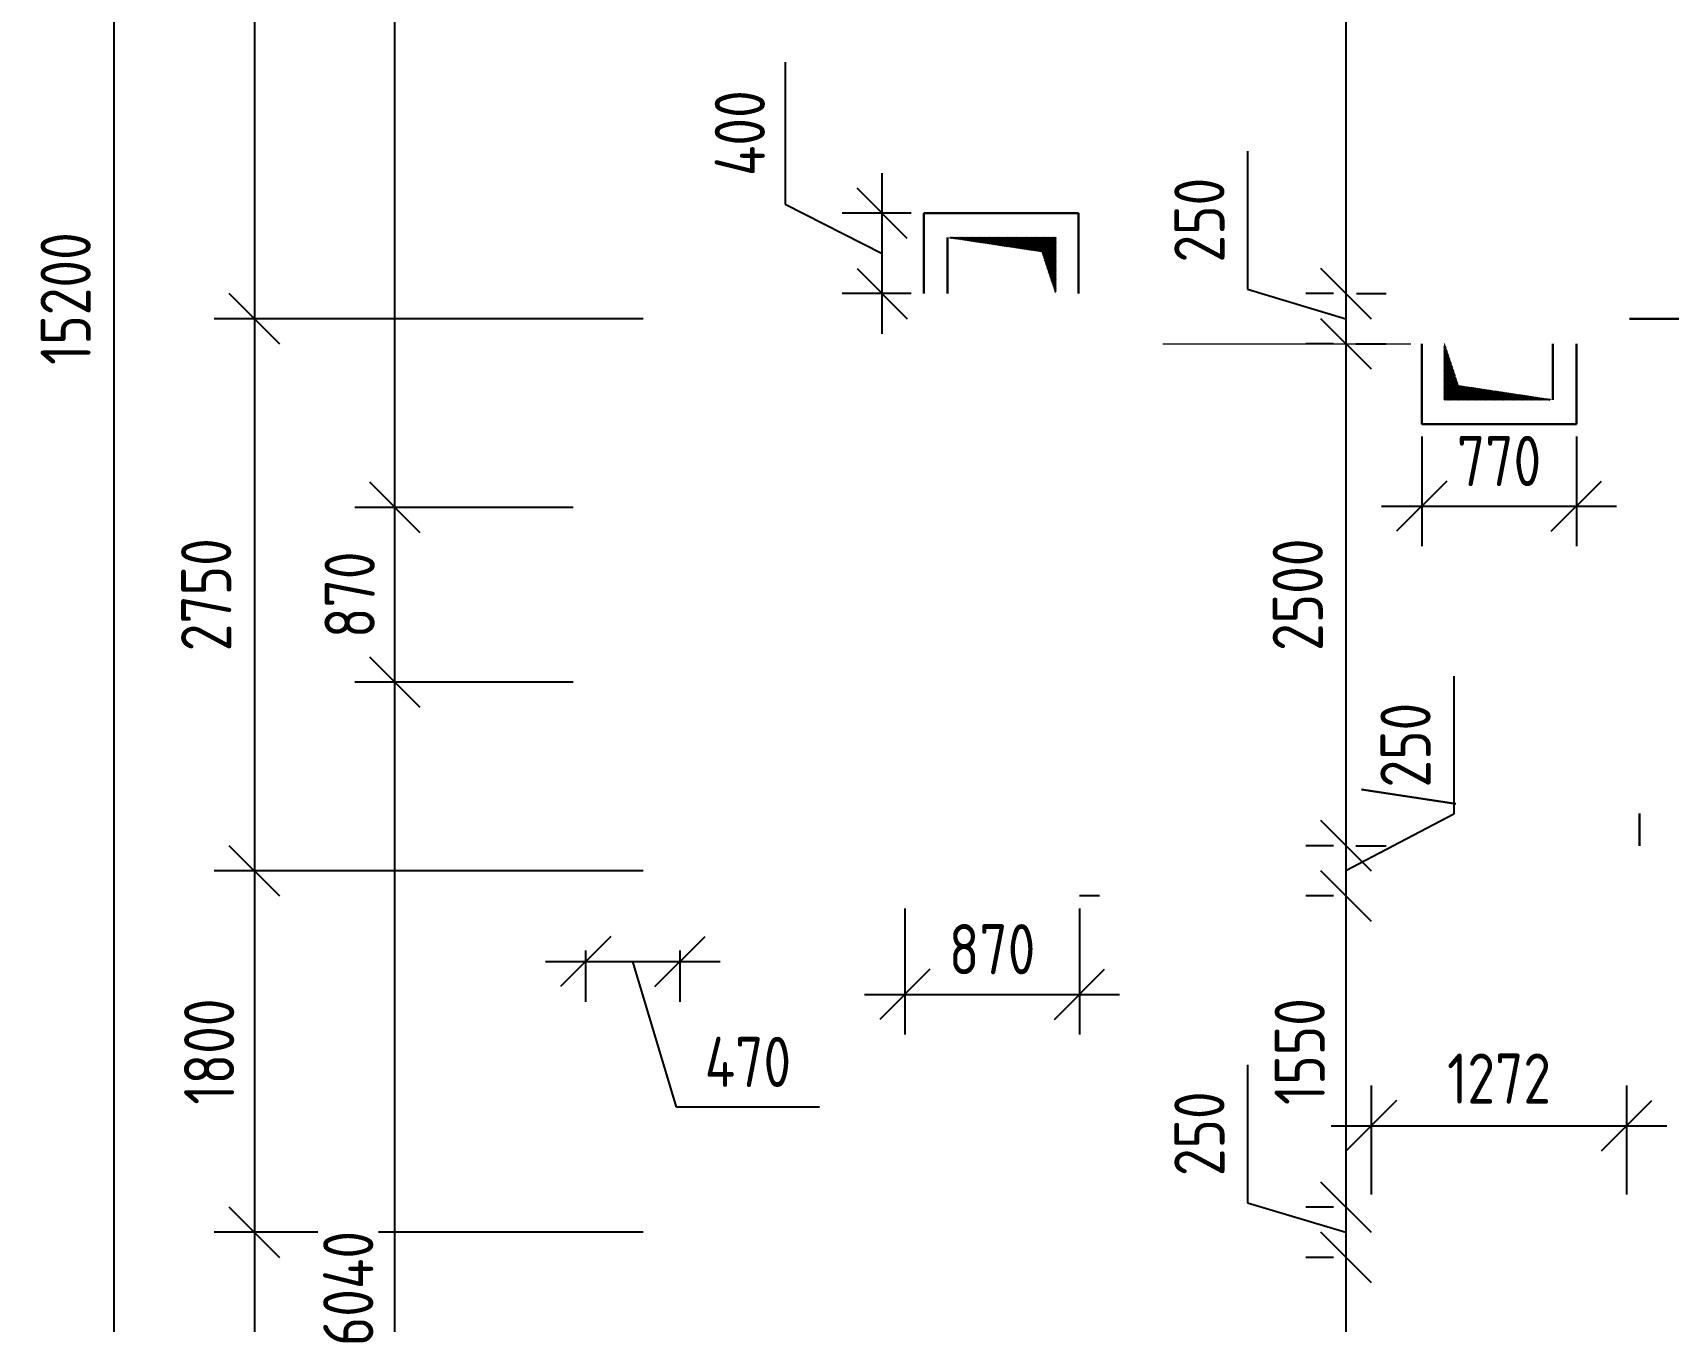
# Model space of a CAD drawing. Header units: millimetres. Extents: x 12894 to 67830, y 12768 to 34464.
# Drawn here: x 12894 to 21041, y 18174 to 24592 of the extents above; entities that cross this region are included whole.
import ezdxf

# ---------------------------------------------------------------- set-up
doc = ezdxf.new("R2010")
doc.units = ezdxf.units.MM
for name, color, linetype, lineweight in [('РАЗМЕРЫ', 152, 'Continuous', 25), ('СПДС_ДВЕРИ', 162, 'Continuous', 35), ('СПДС_ЛЕСТНИЦЫ', 32, 'Continuous', 30), ('СПДС_ОБЪЕКТЫ', 62, 'Continuous', 15), ('СПДС_РАЗМЕРЫ', 152, 'Continuous', 25)]:
    doc.layers.add(name, color=color, linetype=linetype, lineweight=lineweight)
doc.styles.add('ГОСТ 2.304', font='CS_Gost2304.shx')
doc.dimstyles.new('СПДС', dxfattribs={"dimscale": 100, "dimtxt": 2.5, "dimasz": 2.5, "dimexe": 2, "dimexo": 0.625, "dimgap": 1, "dimtad": 1, "dimdec": 0, "dimtxsty": 'ГОСТ 2.304', "dimblk": 'OBLIQUE', "dimblk1": 'OBLIQUE', "dimblk2": 'OBLIQUE', "dimcen": 2.5, "dimdle": 2, "dimadec": 0, "dimazin": 2, "dimtfac": 0.75, "dimtdec": 4, "dimtmove": 1, "dimatfit": 3, "dimfxl": 1, "dimtfill": 1, "dimtolj": 1, "dimarcsym": 1})

# ---------------------------------------------------------------- blocks, each defined once
blk = doc.blocks.new('_Oblique')
at = {"color": 0, "linetype": 'ByBlock', "lineweight": -2}
blk.add_line((-0.5, -0.5), (0.5, 0.5), dxfattribs=at)
blk = doc.blocks.new('*D237')
at = {"layer": 'Defpoints', "color": 0, "ltscale": 100}
for p in [(15998.1, 30867.7), (13298.1, 15667.7), (15998.1, 15667.7)]:
    blk.add_point(p, dxfattribs=at)
at = {"layer": 'СПДС_РАЗМЕРЫ', "color": 0, "lineweight": -2, "ltscale": 100}
for p, q in [((13298.1, 31067.7), (13298.1, 15467.7)), ((15935.6, 30867.7), (13098.1, 30867.7)), ((15935.6, 15667.7), (13098.1, 15667.7))]:
    blk.add_line(p, q, dxfattribs=at)
at = {"layer": 'СПДС_РАЗМЕРЫ', "color": 0, "lineweight": -2, "ltscale": 100, "xscale": 250, "yscale": 250, "zscale": 250}
for p, rotation in [((13298.1, 30867.7), 90), ((13298.1, 15667.7), 270)]:
    blk.add_blockref('_Oblique', p, dxfattribs=dict(at, rotation=rotation))
at = {"layer": 'СПДС_РАЗМЕРЫ', "color": 0, "lineweight": 25, "ltscale": 100, "insert": (13058.2, 23267.7), "char_height": 250, "attachment_point": 5, "rotation": 90, "style": 'ГОСТ 2.304', "bg_fill": 3, "box_fill_scale": 1.1, "bg_fill_color": 256, "bg_fill_true_color": 13158600, "bg_fill_transparency": 0}
blk.add_mtext('\\A1;15200', dxfattribs=at)
blk = doc.blocks.new('*D239')
at = {"layer": 'Defpoints', "color": 0, "ltscale": 100}
for p in [(15998.1, 18617.7), (13998.1, 16867.7), (15998.1, 16867.7)]:
    blk.add_point(p, dxfattribs=at)
at = {"layer": 'СПДС_РАЗМЕРЫ', "color": 0, "lineweight": -2, "ltscale": 100}
for p, q in [((13998.1, 18817.7), (13998.1, 16667.7)), ((15935.6, 18617.7), (13798.1, 18617.7)), ((15935.6, 16867.7), (13798.1, 16867.7))]:
    blk.add_line(p, q, dxfattribs=at)
at = {"layer": 'СПДС_РАЗМЕРЫ', "color": 0, "lineweight": -2, "ltscale": 100, "xscale": 250, "yscale": 250, "zscale": 250}
for p, rotation in [((13998.1, 18617.7), 90), ((13998.1, 16867.7), 270)]:
    blk.add_blockref('_Oblique', p, dxfattribs=dict(at, rotation=rotation))
at = {"layer": 'СПДС_РАЗМЕРЫ', "color": 0, "lineweight": 25, "ltscale": 100, "insert": (13767.9, 17742.7), "char_height": 250, "attachment_point": 5, "rotation": 90, "style": 'ГОСТ 2.304', "bg_fill": 3, "box_fill_scale": 1.1, "bg_fill_color": 256, "bg_fill_true_color": 13158600, "bg_fill_transparency": 0}
blk.add_mtext('\\A1;1750', dxfattribs=at)
blk = doc.blocks.new('*D240')
at = {"layer": 'Defpoints', "color": 0, "ltscale": 100}
for p in [(15998.1, 20417.7), (13998.1, 18617.7), (15998.1, 18617.7)]:
    blk.add_point(p, dxfattribs=at)
at = {"layer": 'СПДС_РАЗМЕРЫ', "color": 0, "lineweight": -2, "ltscale": 100}
for p, q in [((13998.1, 20617.7), (13998.1, 18417.7)), ((15935.6, 20417.7), (13798.1, 20417.7)), ((15935.6, 18617.7), (13798.1, 18617.7))]:
    blk.add_line(p, q, dxfattribs=at)
at = {"layer": 'СПДС_РАЗМЕРЫ', "color": 0, "lineweight": -2, "ltscale": 100, "xscale": 250, "yscale": 250, "zscale": 250}
for p, rotation in [((13998.1, 20417.7), 90), ((13998.1, 18617.7), 270)]:
    blk.add_blockref('_Oblique', p, dxfattribs=dict(at, rotation=rotation))
at = {"layer": 'СПДС_РАЗМЕРЫ', "color": 0, "lineweight": 25, "ltscale": 100, "insert": (13773.1, 19517.7), "char_height": 250, "attachment_point": 5, "rotation": 90, "style": 'ГОСТ 2.304', "bg_fill": 3, "box_fill_scale": 1.1, "bg_fill_color": 256, "bg_fill_true_color": 13158600, "bg_fill_transparency": 0}
blk.add_mtext('\\A1;1800', dxfattribs=at)
blk = doc.blocks.new('*D245')
at = {"layer": 'Defpoints', "color": 0, "ltscale": 100}
for p in [(15998.1, 23167.7), (13998.1, 20417.7), (15998.1, 20417.7)]:
    blk.add_point(p, dxfattribs=at)
at = {"layer": 'СПДС_РАЗМЕРЫ', "color": 0, "lineweight": -2, "ltscale": 100}
for p, q in [((13998.1, 23367.7), (13998.1, 20217.7)), ((15935.6, 23167.7), (13798.1, 23167.7)), ((15935.6, 20417.7), (13798.1, 20417.7))]:
    blk.add_line(p, q, dxfattribs=at)
at = {"layer": 'СПДС_РАЗМЕРЫ', "color": 0, "lineweight": -2, "ltscale": 100, "xscale": 250, "yscale": 250, "zscale": 250}
for p, rotation in [((13998.1, 23167.7), 90), ((13998.1, 20417.7), 270)]:
    blk.add_blockref('_Oblique', p, dxfattribs=dict(at, rotation=rotation))
at = {"layer": 'СПДС_РАЗМЕРЫ', "color": 0, "lineweight": 25, "ltscale": 100, "insert": (13758.2, 21792.7), "char_height": 250, "attachment_point": 5, "rotation": 90, "style": 'ГОСТ 2.304', "bg_fill": 3, "box_fill_scale": 1.1, "bg_fill_color": 256, "bg_fill_true_color": 13158600, "bg_fill_transparency": 0}
blk.add_mtext('\\A1;2750', dxfattribs=at)
blk = doc.blocks.new('*D246')
at = {"layer": 'Defpoints', "color": 0, "ltscale": 100}
for p in [(15998.1, 28167.7), (13998.1, 23167.7), (15998.1, 23167.7)]:
    blk.add_point(p, dxfattribs=at)
at = {"layer": 'СПДС_РАЗМЕРЫ', "color": 0, "lineweight": -2, "ltscale": 100}
for p, q in [((13998.1, 28367.7), (13998.1, 22967.7)), ((15935.6, 28167.7), (13798.1, 28167.7)), ((15935.6, 23167.7), (13798.1, 23167.7))]:
    blk.add_line(p, q, dxfattribs=at)
at = {"layer": 'СПДС_РАЗМЕРЫ', "color": 0, "lineweight": -2, "ltscale": 100, "xscale": 250, "yscale": 250, "zscale": 250}
for p, rotation in [((13998.1, 28167.7), 90), ((13998.1, 23167.7), 270)]:
    blk.add_blockref('_Oblique', p, dxfattribs=dict(at, rotation=rotation))
at = {"layer": 'СПДС_РАЗМЕРЫ', "color": 0, "lineweight": 25, "ltscale": 100, "insert": (13767.9, 25667.7), "char_height": 250, "attachment_point": 5, "rotation": 90, "style": 'ГОСТ 2.304', "bg_fill": 3, "box_fill_scale": 1.1, "bg_fill_color": 256, "bg_fill_true_color": 13158600, "bg_fill_transparency": 0}
blk.add_mtext('\\A1;5000', dxfattribs=at)
blk = doc.blocks.new('*D253')
at = {"layer": 'Defpoints', "color": 0, "ltscale": 100}
for p in [(14698.1, 21357.7), (15648.1, 21357.7), (15648.1, 15317.7)]:
    blk.add_point(p, dxfattribs=at)
at = {"layer": 'СПДС_РАЗМЕРЫ', "color": 0, "lineweight": -2, "ltscale": 100}
for p, q in [((14698.1, 15117.7), (14698.1, 21557.7)), ((15585.6, 21357.7), (14498.1, 21357.7)), ((15585.6, 15317.7), (14498.1, 15317.7))]:
    blk.add_line(p, q, dxfattribs=at)
at = {"layer": 'СПДС_РАЗМЕРЫ', "color": 0, "lineweight": -2, "ltscale": 100, "xscale": 250, "yscale": 250, "zscale": 250}
for p, rotation in [((14698.1, 21357.7), 90), ((14698.1, 15317.7), 270)]:
    blk.add_blockref('_Oblique', p, dxfattribs=dict(at, rotation=rotation))
at = {"layer": 'СПДС_РАЗМЕРЫ', "color": 0, "ltscale": 100, "insert": (14465.9, 18337.7), "char_height": 250, "attachment_point": 5, "rotation": 90, "style": 'ГОСТ 2.304', "bg_fill": 3, "box_fill_scale": 1.1, "bg_fill_color": 256, "bg_fill_true_color": 13158600, "bg_fill_transparency": 0}
blk.add_mtext('\\A1;6040', dxfattribs=at)
blk = doc.blocks.new('*D254')
at = {"layer": 'Defpoints', "color": 0, "ltscale": 100}
for p in [(14698.1, 22227.7), (15648.1, 22227.7), (15648.1, 21357.7)]:
    blk.add_point(p, dxfattribs=at)
at = {"layer": 'СПДС_РАЗМЕРЫ', "color": 0, "lineweight": -2, "ltscale": 100}
for p, q in [((14698.1, 21157.7), (14698.1, 22427.7)), ((15585.6, 22227.7), (14498.1, 22227.7)), ((15585.6, 21357.7), (14498.1, 21357.7))]:
    blk.add_line(p, q, dxfattribs=at)
at = {"layer": 'СПДС_РАЗМЕРЫ', "color": 0, "lineweight": -2, "ltscale": 100, "xscale": 250, "yscale": 250, "zscale": 250}
for p, rotation in [((14698.1, 22227.7), 90), ((14698.1, 21357.7), 270)]:
    blk.add_blockref('_Oblique', p, dxfattribs=dict(at, rotation=rotation))
at = {"layer": 'СПДС_РАЗМЕРЫ', "color": 0, "ltscale": 100, "insert": (14473.1, 21792.7), "char_height": 250, "attachment_point": 5, "rotation": 90, "style": 'ГОСТ 2.304', "bg_fill": 3, "box_fill_scale": 1.1, "bg_fill_color": 256, "bg_fill_true_color": 13158600, "bg_fill_transparency": 0}
blk.add_mtext('\\A1;870', dxfattribs=at)
blk = doc.blocks.new('*D255')
at = {"layer": 'Defpoints', "color": 0, "ltscale": 100}
for p in [(14698.1, 28517.7), (15648.1, 28517.7), (15648.1, 22227.7)]:
    blk.add_point(p, dxfattribs=at)
at = {"layer": 'СПДС_РАЗМЕРЫ', "color": 0, "lineweight": -2, "ltscale": 100}
for p, q in [((14698.1, 22027.7), (14698.1, 28717.7)), ((15585.6, 28517.7), (14498.1, 28517.7)), ((15585.6, 22227.7), (14498.1, 22227.7))]:
    blk.add_line(p, q, dxfattribs=at)
at = {"layer": 'СПДС_РАЗМЕРЫ', "color": 0, "lineweight": -2, "ltscale": 100, "xscale": 250, "yscale": 250, "zscale": 250}
for p, rotation in [((14698.1, 28517.7), 90), ((14698.1, 22227.7), 270)]:
    blk.add_blockref('_Oblique', p, dxfattribs=dict(at, rotation=rotation))
at = {"layer": 'СПДС_РАЗМЕРЫ', "color": 0, "ltscale": 100, "insert": (14456.2, 25372.7), "char_height": 250, "attachment_point": 5, "rotation": 90, "style": 'ГОСТ 2.304', "bg_fill": 3, "box_fill_scale": 1.1, "bg_fill_color": 256, "bg_fill_true_color": 13158600, "bg_fill_transparency": 0}
blk.add_mtext('\\A1;6290', dxfattribs=at)
blk = doc.blocks.new('*D282')
at = {"layer": 'Defpoints', "color": 0, "ltscale": 100}
for p in [(15648.1, 20084), (16118.1, 20084), (16118.1, 19966.2)]:
    blk.add_point(p, dxfattribs=at)
at = {"layer": 'СПДС_РАЗМЕРЫ', "color": 0, "lineweight": -2, "ltscale": 100}
for p, q in [((15448.1, 19966.2), (16318.1, 19966.2)), ((15648.1, 20021.5), (15648.1, 19766.2)), ((16100.6, 19241.2), (15883.1, 19966.2)), ((16118.1, 20021.5), (16118.1, 19766.2)), ((16813.1, 19241.2), (16100.6, 19241.2))]:
    blk.add_line(p, q, dxfattribs=at)
at = {"layer": 'СПДС_РАЗМЕРЫ', "color": 0, "lineweight": -2, "ltscale": 100, "xscale": 250, "yscale": 250, "zscale": 250, "rotation": 180}
blk.add_blockref('_Oblique', (15648.1, 19966.2), dxfattribs=at)
at = {"layer": 'СПДС_РАЗМЕРЫ', "color": 0, "lineweight": -2, "ltscale": 100, "xscale": 250, "yscale": 250, "zscale": 250}
blk.add_blockref('_Oblique', (16118.1, 19966.2), dxfattribs=at)
at = {"layer": 'СПДС_РАЗМЕРЫ', "color": 0, "ltscale": 100, "insert": (16456.8, 19466.2), "char_height": 250, "attachment_point": 5, "style": 'ГОСТ 2.304', "bg_fill": 3, "box_fill_scale": 1.1, "bg_fill_color": 256, "bg_fill_true_color": 13158600, "bg_fill_transparency": 0}
blk.add_mtext('\\A1;470', dxfattribs=at)
blk = doc.blocks.new('*D289')
at = {"layer": 'Defpoints', "color": 0, "ltscale": 100}
for p in [(20834.1, 19148.5), (19562.1, 18742.7), (20834.1, 18742.7)]:
    blk.add_point(p, dxfattribs=at)
at = {"layer": 'СПДС_РАЗМЕРЫ', "color": 0, "lineweight": -2, "ltscale": 100}
for p, q in [((19562.1, 18805.2), (19562.1, 19348.5)), ((20834.1, 18805.2), (20834.1, 19348.5)), ((19362.1, 19148.5), (21034.1, 19148.5))]:
    blk.add_line(p, q, dxfattribs=at)
at = {"layer": 'СПДС_РАЗМЕРЫ', "color": 0, "lineweight": -2, "ltscale": 100, "xscale": 250, "yscale": 250, "zscale": 250, "rotation": 180}
blk.add_blockref('_Oblique', (19562.1, 19148.5), dxfattribs=at)
at = {"layer": 'СПДС_РАЗМЕРЫ', "color": 0, "lineweight": -2, "ltscale": 100, "xscale": 250, "yscale": 250, "zscale": 250}
blk.add_blockref('_Oblique', (20834.1, 19148.5), dxfattribs=at)
at = {"layer": 'СПДС_РАЗМЕРЫ', "color": 0, "ltscale": 100, "insert": (20198.1, 19383.2), "char_height": 250, "attachment_point": 5, "style": 'ГОСТ 2.304', "bg_fill": 3, "box_fill_scale": 1.1, "bg_fill_color": 256, "bg_fill_true_color": 13158600, "bg_fill_transparency": 0}
blk.add_mtext('\\A1;1272', dxfattribs=at)
blk = doc.blocks.new('*D290')
at = {"layer": 'Defpoints', "color": 0, "ltscale": 100}
for p in [(17238.1, 20292.7), (18108.1, 20292.7), (18108.1, 19802.5)]:
    blk.add_point(p, dxfattribs=at)
at = {"layer": 'СПДС_РАЗМЕРЫ', "color": 0, "lineweight": -2, "ltscale": 100}
for p, q in [((17238.1, 20230.2), (17238.1, 19602.5)), ((18108.1, 20230.2), (18108.1, 19602.5)), ((17038.1, 19802.5), (18308.1, 19802.5))]:
    blk.add_line(p, q, dxfattribs=at)
at = {"layer": 'СПДС_РАЗМЕРЫ', "color": 0, "lineweight": -2, "ltscale": 100, "xscale": 250, "yscale": 250, "zscale": 250, "rotation": 180}
blk.add_blockref('_Oblique', (17238.1, 19802.5), dxfattribs=at)
at = {"layer": 'СПДС_РАЗМЕРЫ', "color": 0, "lineweight": -2, "ltscale": 100, "xscale": 250, "yscale": 250, "zscale": 250}
blk.add_blockref('_Oblique', (18108.1, 19802.5), dxfattribs=at)
at = {"layer": 'СПДС_РАЗМЕРЫ', "color": 0, "ltscale": 100, "insert": (17673.1, 20027.5), "char_height": 250, "attachment_point": 5, "style": 'ГОСТ 2.304', "bg_fill": 3, "box_fill_scale": 1.1, "bg_fill_color": 256, "bg_fill_true_color": 13158600, "bg_fill_transparency": 0}
blk.add_mtext('\\A1;870', dxfattribs=at)
blk = doc.blocks.new('*D316')
at = {"layer": 'Defpoints', "color": 0, "ltscale": 100}
for p in [(19425.6, 28047.7), (19425.6, 23292.7), (19435.3, 23292.7)]:
    blk.add_point(p, dxfattribs=at)
at = {"layer": 'РАЗМЕРЫ', "color": 0, "lineweight": -2, "ltscale": 100}
for p, q in [((19435.3, 28247.7), (19435.3, 23092.7)), ((19488.1, 28047.7), (19635.3, 28047.7)), ((19488.1, 23292.7), (19635.3, 23292.7))]:
    blk.add_line(p, q, dxfattribs=at)
at = {"layer": 'РАЗМЕРЫ', "color": 0, "lineweight": -2, "ltscale": 100, "xscale": 250, "yscale": 250, "zscale": 250}
for p, rotation in [((19435.3, 28047.7), 90), ((19435.3, 23292.7), 270)]:
    blk.add_blockref('_Oblique', p, dxfattribs=dict(at, rotation=rotation))
at = {"layer": 'РАЗМЕРЫ', "color": 0, "ltscale": 100, "insert": (19205.2, 25670.2), "char_height": 250, "attachment_point": 5, "rotation": 90, "style": 'ГОСТ 2.304', "bg_fill": 3, "box_fill_scale": 1.1, "bg_fill_color": 256, "bg_fill_true_color": 13158600, "bg_fill_transparency": 0}
blk.add_mtext('\\A1;4755', dxfattribs=at)
blk = doc.blocks.new('*D317')
at = {"layer": 'Defpoints', "color": 0, "ltscale": 100}
for p in [(19435.3, 23292.7), (19435.3, 23042.7), (19435.3, 23042.7)]:
    blk.add_point(p, dxfattribs=at)
at = {"layer": 'РАЗМЕРЫ', "color": 0, "lineweight": -2, "ltscale": 100}
for p, q in [((18945.5, 24002.2), (18945.5, 23314.7)), ((19435.3, 23492.7), (19435.3, 22842.7)), ((18945.5, 23314.7), (19435.3, 23167.7)), ((19372.8, 23292.7), (19235.3, 23292.7)), ((19372.8, 23042.7), (19235.3, 23042.7))]:
    blk.add_line(p, q, dxfattribs=at)
at = {"layer": 'РАЗМЕРЫ', "color": 0, "lineweight": -2, "ltscale": 100, "xscale": 250, "yscale": 250, "zscale": 250}
for p, rotation in [((19435.3, 23292.7), 90), ((19435.3, 23042.7), 270)]:
    blk.add_blockref('_Oblique', p, dxfattribs=dict(at, rotation=rotation))
at = {"layer": 'РАЗМЕРЫ', "color": 0, "ltscale": 100, "insert": (18705.6, 23658.4), "char_height": 250, "attachment_point": 5, "rotation": 90, "style": 'ГОСТ 2.304', "bg_fill": 3, "box_fill_scale": 1.1, "bg_fill_color": 256, "bg_fill_true_color": 13158600, "bg_fill_transparency": 0}
blk.add_mtext('\\A1;250', dxfattribs=at)
blk = doc.blocks.new('*D318')
at = {"layer": 'Defpoints', "color": 0, "ltscale": 100}
for p in [(19422.6, 23042.7), (19422.6, 20542.7), (19435.3, 20542.7)]:
    blk.add_point(p, dxfattribs=at)
at = {"layer": 'РАЗМЕРЫ', "color": 0, "lineweight": -2, "ltscale": 100}
for p, q in [((19435.3, 23242.7), (19435.3, 20342.7)), ((19485.1, 23042.7), (19635.3, 23042.7)), ((19485.1, 20542.7), (19635.3, 20542.7))]:
    blk.add_line(p, q, dxfattribs=at)
at = {"layer": 'РАЗМЕРЫ', "color": 0, "lineweight": -2, "ltscale": 100, "xscale": 250, "yscale": 250, "zscale": 250}
for p, rotation in [((19435.3, 23042.7), 90), ((19435.3, 20542.7), 270)]:
    blk.add_blockref('_Oblique', p, dxfattribs=dict(at, rotation=rotation))
at = {"layer": 'РАЗМЕРЫ', "color": 0, "ltscale": 100, "insert": (19195.5, 21792.7), "char_height": 250, "attachment_point": 5, "rotation": 90, "style": 'ГОСТ 2.304', "bg_fill": 3, "box_fill_scale": 1.1, "bg_fill_color": 256, "bg_fill_true_color": 13158600, "bg_fill_transparency": 0}
blk.add_mtext('\\A1;2500', dxfattribs=at)
blk = doc.blocks.new('*D319')
at = {"layer": 'Defpoints', "color": 0, "ltscale": 100}
for p in [(19435.3, 20542.7), (19435.3, 20292.7), (19435.3, 20292.7)]:
    blk.add_point(p, dxfattribs=at)
at = {"layer": 'РАЗМЕРЫ', "color": 0, "lineweight": -2, "ltscale": 100}
for p, q in [((19972.1, 21387.5), (19972.1, 20700)), ((19435.3, 20742.7), (19435.3, 20092.7)), ((19972.1, 20700), (19435.3, 20417.7)), ((19372.8, 20542.7), (19235.3, 20542.7)), ((19372.8, 20292.7), (19235.3, 20292.7))]:
    blk.add_line(p, q, dxfattribs=at)
at = {"layer": 'РАЗМЕРЫ', "color": 0, "lineweight": -2, "ltscale": 100, "xscale": 250, "yscale": 250, "zscale": 250}
for p, rotation in [((19435.3, 20542.7), 90), ((19435.3, 20292.7), 270)]:
    blk.add_blockref('_Oblique', p, dxfattribs=dict(at, rotation=rotation))
at = {"layer": 'РАЗМЕРЫ', "color": 0, "ltscale": 100, "insert": (19732.2, 21043.8), "char_height": 250, "attachment_point": 5, "rotation": 90, "style": 'ГОСТ 2.304', "bg_fill": 3, "box_fill_scale": 1.1, "bg_fill_color": 256, "bg_fill_true_color": 13158600, "bg_fill_transparency": 0}
blk.add_mtext('\\A1;250', dxfattribs=at)
blk = doc.blocks.new('*D320')
at = {"layer": 'Defpoints', "color": 0, "ltscale": 100}
for p in [(19435.3, 20292.7), (19435.3, 18742.7), (19435.3, 18742.7)]:
    blk.add_point(p, dxfattribs=at)
at = {"layer": 'РАЗМЕРЫ', "color": 0, "lineweight": -2, "ltscale": 100}
for p, q in [((19435.3, 20492.7), (19435.3, 18542.7)), ((19372.8, 20292.7), (19235.3, 20292.7)), ((19372.8, 18742.7), (19235.3, 18742.7))]:
    blk.add_line(p, q, dxfattribs=at)
at = {"layer": 'РАЗМЕРЫ', "color": 0, "lineweight": -2, "ltscale": 100, "xscale": 250, "yscale": 250, "zscale": 250}
for p, rotation in [((19435.3, 20292.7), 90), ((19435.3, 18742.7), 270)]:
    blk.add_blockref('_Oblique', p, dxfattribs=dict(at, rotation=rotation))
at = {"layer": 'РАЗМЕРЫ', "color": 0, "ltscale": 100, "insert": (19205.2, 19517.7), "char_height": 250, "attachment_point": 5, "rotation": 90, "style": 'ГОСТ 2.304', "bg_fill": 3, "box_fill_scale": 1.1, "bg_fill_color": 256, "bg_fill_true_color": 13158600, "bg_fill_transparency": 0}
blk.add_mtext('\\A1;1550', dxfattribs=at)
blk = doc.blocks.new('*D321')
at = {"layer": 'Defpoints', "color": 0, "ltscale": 100}
for p in [(19435.3, 18742.7), (19435.3, 18492.7), (19435.3, 18492.7)]:
    blk.add_point(p, dxfattribs=at)
at = {"layer": 'РАЗМЕРЫ', "color": 0, "lineweight": -2, "ltscale": 100}
for p, q in [((18945.5, 19452.2), (18945.5, 18764.7)), ((19435.3, 18942.7), (19435.3, 18292.7)), ((18945.5, 18764.7), (19435.3, 18617.7)), ((19372.8, 18742.7), (19235.3, 18742.7)), ((19372.8, 18492.7), (19235.3, 18492.7))]:
    blk.add_line(p, q, dxfattribs=at)
at = {"layer": 'РАЗМЕРЫ', "color": 0, "lineweight": -2, "ltscale": 100, "xscale": 250, "yscale": 250, "zscale": 250}
for p, rotation in [((19435.3, 18742.7), 90), ((19435.3, 18492.7), 270)]:
    blk.add_blockref('_Oblique', p, dxfattribs=dict(at, rotation=rotation))
at = {"layer": 'РАЗМЕРЫ', "color": 0, "ltscale": 100, "insert": (18705.6, 19108.4), "char_height": 250, "attachment_point": 5, "rotation": 90, "style": 'ГОСТ 2.304', "bg_fill": 3, "box_fill_scale": 1.1, "bg_fill_color": 256, "bg_fill_true_color": 13158600, "bg_fill_transparency": 0}
blk.add_mtext('\\A1;250', dxfattribs=at)
blk = doc.blocks.new('*D322')
at = {"layer": 'Defpoints', "color": 0, "ltscale": 100}
for p in [(19435.3, 18492.7), (19435.3, 16987.7), (19435.3, 16987.7)]:
    blk.add_point(p, dxfattribs=at)
at = {"layer": 'РАЗМЕРЫ', "color": 0, "lineweight": -2, "ltscale": 100}
for p, q in [((19435.3, 18692.7), (19435.3, 16787.7)), ((19372.8, 18492.7), (19235.3, 18492.7)), ((19372.8, 16987.7), (19235.3, 16987.7))]:
    blk.add_line(p, q, dxfattribs=at)
at = {"layer": 'РАЗМЕРЫ', "color": 0, "lineweight": -2, "ltscale": 100, "xscale": 250, "yscale": 250, "zscale": 250}
for p, rotation in [((19435.3, 18492.7), 90), ((19435.3, 16987.7), 270)]:
    blk.add_blockref('_Oblique', p, dxfattribs=dict(at, rotation=rotation))
at = {"layer": 'РАЗМЕРЫ', "color": 0, "ltscale": 100, "insert": (19205.2, 17740.2), "char_height": 250, "attachment_point": 5, "rotation": 90, "style": 'ГОСТ 2.304', "bg_fill": 3, "box_fill_scale": 1.1, "bg_fill_color": 256, "bg_fill_true_color": 13158600, "bg_fill_transparency": 0}
blk.add_mtext('\\A1;1505', dxfattribs=at)
blk = doc.blocks.new('*D339')
at = {"layer": 'Defpoints', "color": 0, "ltscale": 100}
for p in [(17125.5, 23692.7), (17333.1, 23692.7), (17333.1, 23292.7)]:
    blk.add_point(p, dxfattribs=at)
at = {"layer": 'СПДС_РАЗМЕРЫ', "color": 0, "lineweight": -2, "ltscale": 100}
for p, q in [((16641.5, 24444.7), (16641.5, 23738.4)), ((17125.5, 23092.7), (17125.5, 23892.7)), ((16641.5, 23738.4), (17125.5, 23492.7)), ((17270.6, 23692.7), (16925.5, 23692.7)), ((17270.6, 23292.7), (16925.5, 23292.7))]:
    blk.add_line(p, q, dxfattribs=at)
at = {"layer": 'СПДС_РАЗМЕРЫ', "color": 0, "lineweight": -2, "ltscale": 100, "xscale": 250, "yscale": 250, "zscale": 250}
for p, rotation in [((17125.5, 23692.7), 90), ((17125.5, 23292.7), 270)]:
    blk.add_blockref('_Oblique', p, dxfattribs=dict(at, rotation=rotation))
at = {"layer": 'СПДС_РАЗМЕРЫ', "color": 0, "ltscale": 100, "insert": (16416.5, 24091.6), "char_height": 250, "attachment_point": 5, "rotation": 90, "style": 'ГОСТ 2.304', "bg_fill": 3, "box_fill_scale": 1.1, "bg_fill_color": 256, "bg_fill_true_color": 13158600, "bg_fill_transparency": 0}
blk.add_mtext('\\A1;400', dxfattribs=at)
blk = doc.blocks.new('*D340')
at = {"layer": 'Defpoints', "color": 0, "ltscale": 100}
for p in [(19813.1, 22642.7), (20583.3, 22642.7), (20583.3, 22233.9)]:
    blk.add_point(p, dxfattribs=at)
at = {"layer": 'СПДС_РАЗМЕРЫ', "color": 0, "lineweight": -2, "ltscale": 100}
for p, q in [((19813.1, 22580.2), (19813.1, 22033.9)), ((20583.3, 22580.2), (20583.3, 22033.9)), ((19613.1, 22233.9), (20783.3, 22233.9))]:
    blk.add_line(p, q, dxfattribs=at)
at = {"layer": 'СПДС_РАЗМЕРЫ', "color": 0, "lineweight": -2, "ltscale": 100, "xscale": 250, "yscale": 250, "zscale": 250, "rotation": 180}
blk.add_blockref('_Oblique', (19813.1, 22233.9), dxfattribs=at)
at = {"layer": 'СПДС_РАЗМЕРЫ', "color": 0, "lineweight": -2, "ltscale": 100, "xscale": 250, "yscale": 250, "zscale": 250}
blk.add_blockref('_Oblique', (20583.3, 22233.9), dxfattribs=at)
at = {"layer": 'СПДС_РАЗМЕРЫ', "color": 0, "ltscale": 100, "insert": (20198.2, 22458.9), "char_height": 250, "attachment_point": 5, "style": 'ГОСТ 2.304', "bg_fill": 3, "box_fill_scale": 1.1, "bg_fill_color": 256, "bg_fill_true_color": 13158600, "bg_fill_transparency": 0}
blk.add_mtext('\\A1;770', dxfattribs=at)

msp = doc.modelspace()

# ---------------------------------------------------------------- hatches: boundary and pattern name
at = {"layer": 'СПДС_ДВЕРИ', "linetype": 'Continuous', "lineweight": 30, "ltscale": 100}
h = msp.add_hatch(dxfattribs=at)
h.set_pattern_fill('ANSI31', color=256, angle=270)
h.set_pattern_definition([(315, (30088.8925, 13293.4733), (2.245064, 2.245064), [])])
h.paths.add_polyline_path([(17991.1, 23292.7), (17921.7, 23501.9), (17451.1, 23572.7), (17991.1, 23572.7)])
h = msp.add_hatch(dxfattribs=at)
h.set_pattern_fill('ANSI31', color=256, angle=90)
h.set_pattern_definition([(135, (7827.4882, 33041.9346), (-2.245064, -2.245064), [])])
h.paths.add_polyline_path([(19925.3, 23042.7), (19994.7, 22833.5), (20465.3, 22762.7), (19925.3, 22762.7)])

# ---------------------------------------------------------------- linework, layer by layer
at = {"ltscale": 100}
for p, q in [((20898.1, 20542.7), (20898.1, 20642.7)), ((18208.1, 20292.7), (18108.1, 20292.7))]:
    msp.add_line(p, q, dxfattribs=at)
at = {"layer": 'СПДС_ДВЕРИ', "linetype": 'Continuous', "lineweight": 30, "ltscale": 100}
for p, q in [((17333.1, 23292.7), (17333.1, 23692.7)), ((17333.1, 23692.7), (18103.3, 23692.7)), ((18103.3, 23692.7), (18103.3, 23292.7)), ((17451.1, 23292.7), (17451.1, 23572.7)), ((19813.1, 22642.7), (19813.1, 23042.7)), ((20465.3, 23042.7), (20465.3, 22762.7)), ((20583.3, 23042.7), (20583.3, 22642.7)), ((20583.3, 22642.7), (19813.1, 22642.7))]:
    msp.add_line(p, q, dxfattribs=at)
at = {"layer": 'СПДС_ЛЕСТНИЦЫ', "ltscale": 100}
for p, q in [((20848.1, 23167.7), (23908.1, 23167.7)), ((20898.1, 20542.7), (20898.1, 20702.7))]:
    msp.add_line(p, q, dxfattribs=at)

# ---------------------------------------------------------------- dimensions: what is measured, and where the dimension line sits
at = {"layer": 'РАЗМЕРЫ', "ltscale": 100}
dim = msp.add_linear_dim(base=(19435.3, 23292.7), p1=(19425.6, 28047.7), p2=(19425.6, 23292.7), angle=90, dimstyle='СПДС', dxfattribs=at)
dim.commit()
dim.dimension.update_dxf_attribs({"geometry": '*D316', "text_midpoint": (19205.2, 25670.2)})
at = {"layer": 'СПДС_РАЗМЕРЫ', "lineweight": 25, "ltscale": 100}
dim = msp.add_linear_dim(base=(13298.1, 15667.7), p1=(15998.1, 30867.7), p2=(15998.1, 15667.7), angle=270, dimstyle='СПДС', dxfattribs=at)
dim.commit()
dim.dimension.update_dxf_attribs({"geometry": '*D237', "text_midpoint": (13058.2, 23267.7)})
at = {"layer": 'СПДС_РАЗМЕРЫ', "ltscale": 100}
dim = msp.add_linear_dim(base=(20834.1, 19148.5), p1=(19562.1, 18742.7), p2=(20834.1, 18742.7), dimstyle='СПДС', dxfattribs=at)
dim.commit()
dim.dimension.update_dxf_attribs({"geometry": '*D289', "text_midpoint": (20198.1, 19383.2)})

# ---------------------------------------------------------------- next in the draw order: dimensions: what is measured, and where the dimension line sits
at = {"layer": 'РАЗМЕРЫ', "ltscale": 100}
dim = msp.add_linear_dim(base=(19435.3, 23042.7), p1=(19435.3, 23292.7), p2=(19435.3, 23042.7), angle=90, dimstyle='СПДС', dxfattribs=at)
dim.commit()
dim.dimension.update_dxf_attribs({"geometry": '*D317', "text_midpoint": (18705.6, 23414.7)})
at = {"layer": 'СПДС_РАЗМЕРЫ', "ltscale": 100}
dim = msp.add_linear_dim(base=(17125.5, 23692.7), p1=(17333.1, 23292.7), p2=(17333.1, 23692.7), angle=90, dimstyle='СПДС', dxfattribs=at)
dim.commit()
dim.dimension.update_dxf_attribs({"geometry": '*D339', "text_midpoint": (16641.5, 23838.4), "dimtype": 160})
dim = msp.add_linear_dim(base=(18108.1, 19802.5), p1=(17238.1, 20292.7), p2=(18108.1, 20292.7), dimstyle='СПДС', dxfattribs=at)
dim.commit()
dim.dimension.update_dxf_attribs({"geometry": '*D290', "text_midpoint": (17673.1, 20027.5)})
at = {"layer": 'СПДС_РАЗМЕРЫ', "lineweight": 25, "ltscale": 100}
dim = msp.add_linear_dim(base=(13998.1, 16867.7), p1=(15998.1, 18617.7), p2=(15998.1, 16867.7), angle=270, dimstyle='СПДС', dxfattribs=at)
dim.commit()
dim.dimension.update_dxf_attribs({"geometry": '*D239', "text_midpoint": (13767.9, 17742.7)})

# ---------------------------------------------------------------- next in the draw order: dimensions: what is measured, and where the dimension line sits
at = {"layer": 'РАЗМЕРЫ', "ltscale": 100}
dim = msp.add_linear_dim(base=(19435.3, 20542.7), p1=(19422.6, 23042.7), p2=(19422.6, 20542.7), angle=90, dimstyle='СПДС', dxfattribs=at)
dim.commit()
dim.dimension.update_dxf_attribs({"geometry": '*D318', "text_midpoint": (19195.5, 21792.7)})
at = {"layer": 'СПДС_РАЗМЕРЫ', "lineweight": 25, "ltscale": 100}
dim = msp.add_linear_dim(base=(13998.1, 18617.7), p1=(15998.1, 20417.7), p2=(15998.1, 18617.7), angle=270, dimstyle='СПДС', dxfattribs=at)
dim.commit()
dim.dimension.update_dxf_attribs({"geometry": '*D240', "text_midpoint": (13773.1, 19517.7)})

# ---------------------------------------------------------------- next in the draw order: linework, layer by layer
at = {"layer": 'СПДС_ОБЪЕКТЫ', "ltscale": 100}
msp.add_line((18523.1, 23042.7), (19758.1, 23042.7), dxfattribs=at)

# ---------------------------------------------------------------- next in the draw order: dimensions: what is measured, and where the dimension line sits
at = {"layer": 'РАЗМЕРЫ', "ltscale": 100}
dim = msp.add_linear_dim(base=(19435.3, 20292.7), p1=(19435.3, 20542.7), p2=(19435.3, 20292.7), angle=90, dimstyle='СПДС', dxfattribs=at)
dim.commit()
dim.dimension.update_dxf_attribs({"geometry": '*D319', "text_midpoint": (19972.1, 20800), "dimtype": 160})
at = {"layer": 'СПДС_РАЗМЕРЫ', "lineweight": 25, "ltscale": 100}
dim = msp.add_linear_dim(base=(13998.1, 20417.7), p1=(15998.1, 23167.7), p2=(15998.1, 20417.7), angle=270, dimstyle='СПДС', dxfattribs=at)
dim.commit()
dim.dimension.update_dxf_attribs({"geometry": '*D245', "text_midpoint": (13758.2, 21792.7)})
at = {"layer": 'СПДС_РАЗМЕРЫ', "ltscale": 100}
dim = msp.add_linear_dim(base=(20583.3, 22233.9), p1=(19813.1, 22642.7), p2=(20583.3, 22642.7), dimstyle='СПДС', dxfattribs=at)
dim.commit()
dim.dimension.update_dxf_attribs({"geometry": '*D340', "text_midpoint": (20198.2, 22458.9)})

# ---------------------------------------------------------------- next in the draw order: linework, layer by layer
at = {"layer": 'СПДС_ДВЕРИ', "linetype": 'Continuous', "lineweight": 30, "ltscale": 100}
msp.add_line((19982.8, 20751.9), (19512.2, 20822.7), dxfattribs=at)

# ---------------------------------------------------------------- next in the draw order: dimensions: what is measured, and where the dimension line sits
at = {"layer": 'РАЗМЕРЫ', "ltscale": 100}
dim = msp.add_linear_dim(base=(19435.3, 18742.7), p1=(19435.3, 20292.7), p2=(19435.3, 18742.7), angle=90, dimstyle='СПДС', dxfattribs=at)
dim.commit()
dim.dimension.update_dxf_attribs({"geometry": '*D320', "text_midpoint": (19205.2, 19517.7)})
at = {"layer": 'СПДС_РАЗМЕРЫ', "lineweight": 25, "ltscale": 100}
dim = msp.add_linear_dim(base=(13998.1, 23167.7), p1=(15998.1, 28167.7), p2=(15998.1, 23167.7), angle=270, dimstyle='СПДС', dxfattribs=at)
dim.commit()
dim.dimension.update_dxf_attribs({"geometry": '*D246', "text_midpoint": (13767.9, 25667.7)})
at = {"layer": 'СПДС_РАЗМЕРЫ', "ltscale": 100}
dim = msp.add_linear_dim(base=(14698.1, 21357.7), p1=(15648.1, 15317.7), p2=(15648.1, 21357.7), angle=90, dimstyle='СПДС', dxfattribs=at)
dim.commit()
dim.dimension.update_dxf_attribs({"geometry": '*D253', "text_midpoint": (14465.9, 18337.7)})

# ---------------------------------------------------------------- next in the draw order: dimensions: what is measured, and where the dimension line sits
at = {"layer": 'РАЗМЕРЫ', "ltscale": 100}
dim = msp.add_linear_dim(base=(19435.3, 18492.7), p1=(19435.3, 18742.7), p2=(19435.3, 18492.7), angle=90, dimstyle='СПДС', dxfattribs=at)
dim.commit()
dim.dimension.update_dxf_attribs({"geometry": '*D321', "text_midpoint": (18705.6, 18864.7)})
at = {"layer": 'СПДС_РАЗМЕРЫ', "ltscale": 100}
dim = msp.add_linear_dim(base=(14698.1, 22227.7), p1=(15648.1, 21357.7), p2=(15648.1, 22227.7), angle=90, dimstyle='СПДС', dxfattribs=at)
dim.commit()
dim.dimension.update_dxf_attribs({"geometry": '*D254', "text_midpoint": (14473.1, 21792.7)})
dim = msp.add_linear_dim(base=(16118.1, 19966.2), p1=(15648.1, 20084), p2=(16118.1, 20084), dimstyle='СПДС', dxfattribs=at)
dim.commit()
dim.dimension.update_dxf_attribs({"geometry": '*D282', "text_midpoint": (16200.6, 19466.2)})

# ---------------------------------------------------------------- next in the draw order: dimensions: what is measured, and where the dimension line sits
at = {"layer": 'РАЗМЕРЫ', "ltscale": 100}
dim = msp.add_linear_dim(base=(19435.3, 16987.7), p1=(19435.3, 18492.7), p2=(19435.3, 16987.7), angle=90, dimstyle='СПДС', dxfattribs=at)
dim.commit()
dim.dimension.update_dxf_attribs({"geometry": '*D322', "text_midpoint": (19205.2, 17740.2)})
at = {"layer": 'СПДС_РАЗМЕРЫ', "ltscale": 100}
dim = msp.add_linear_dim(base=(14698.1, 28517.7), p1=(15648.1, 22227.7), p2=(15648.1, 28517.7), angle=90, dimstyle='СПДС', dxfattribs=at)
dim.commit()
dim.dimension.update_dxf_attribs({"geometry": '*D255', "text_midpoint": (14456.2, 25372.7)})

doc.saveas('drawing.dxf')
